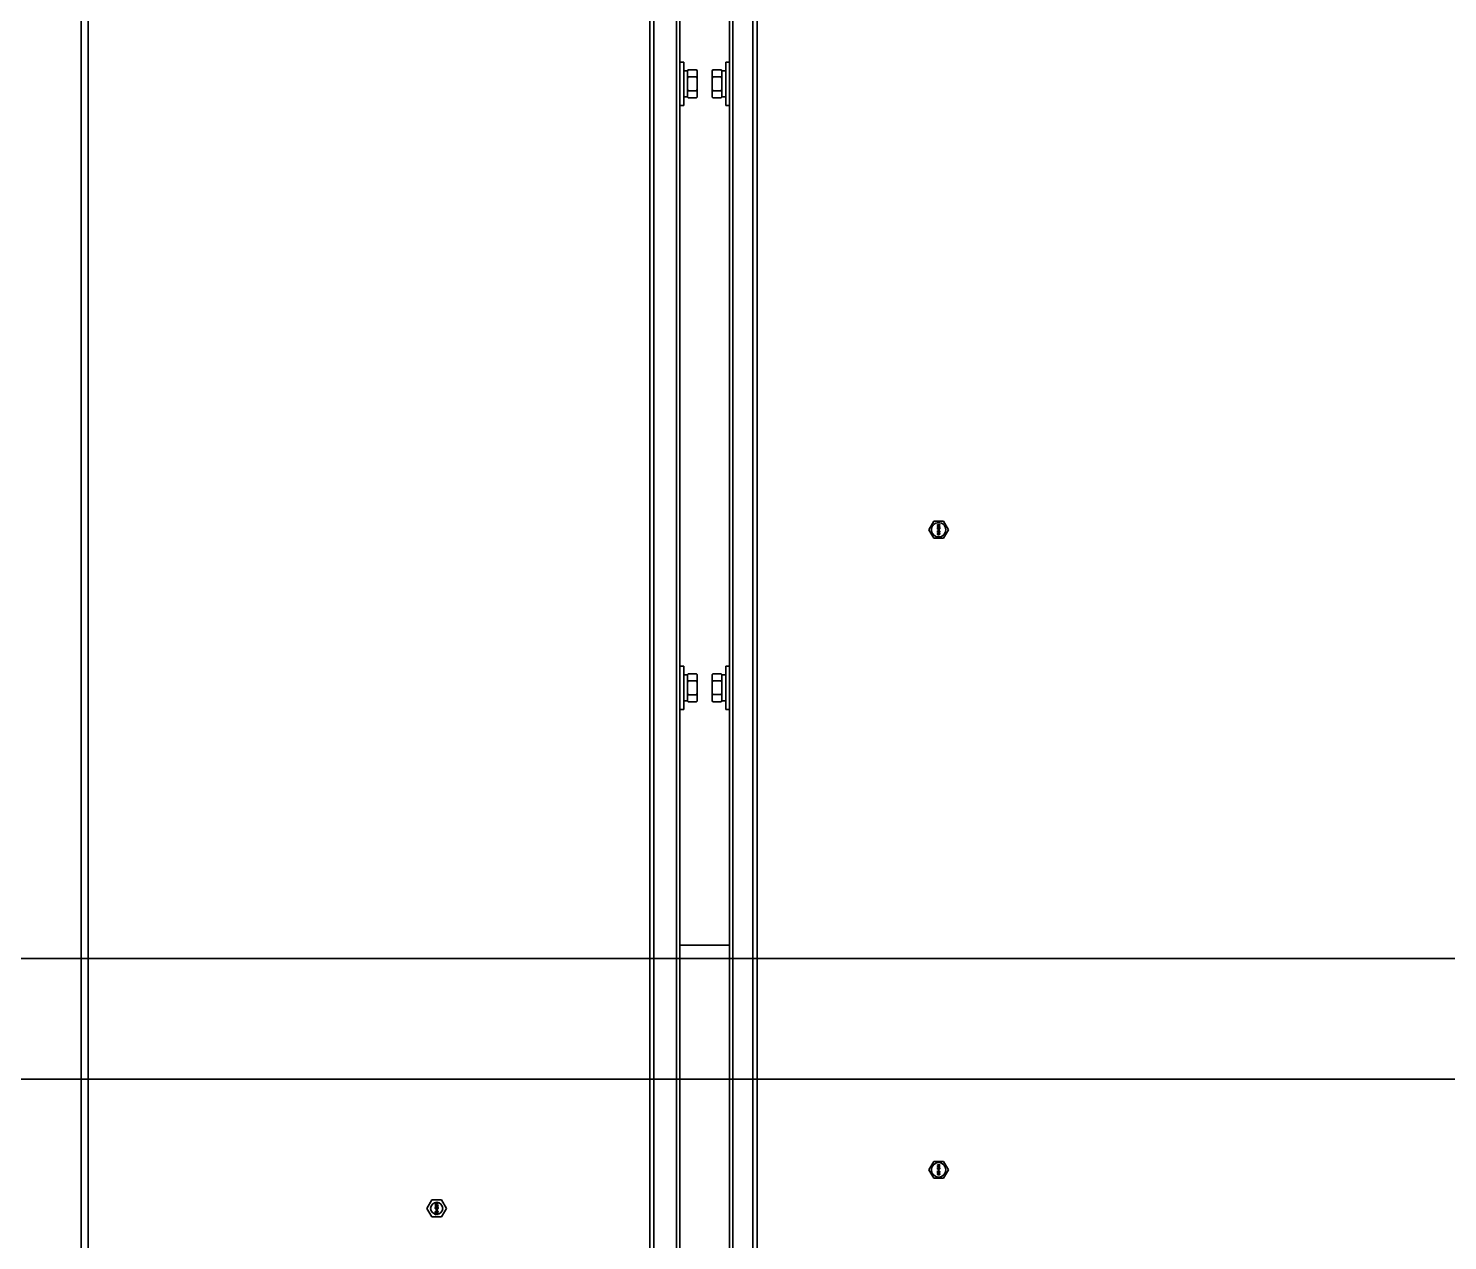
# Model space of a CAD drawing. Header units: millimetres. Extents: x 32496 to 166256, y 3504 to 23939.
# Drawn here: x 67167 to 67755, y 12564 to 13066 of the extents above; entities that cross this region are included whole.
import ezdxf

# ---------------------------------------------------------------- set-up
doc = ezdxf.new("R2010")
doc.units = ezdxf.units.MM
doc.layers.get('0').update_dxf_attribs({"lineweight": 35})

# ---------------------------------------------------------------- blocks, each defined once
blk = doc.blocks.new('DRGTJHYTHRTTR')
at = {"color": 7, "linetype": 'Continuous'}
for p, q in [((50389.04, -50285.69), (49034.04, -50285.69)), ((50389.04, -50335.69), (49034.04, -50335.69))]:
    blk.add_line(p, q, dxfattribs=at)
blk = doc.blocks.new('8-1250')
at = {"linetype": 'Continuous'}
for p, q in [((-5857.13, -32157.29), (-5857.13, -34666.29)), ((-5854.13, -32157.29), (-5854.13, -34666.29)), ((-5621.53, -34566.29), (-5621.53, -32553.29)), ((-5619.83, -32553.29), (-5619.83, -34566.29)), ((-5578.83, -34566.29), (-5578.83, -32553.29)), ((-5577.13, -32553.29), (-5577.13, -34566.29)), ((-5610.53, -34566.29), (-5610.53, -33570.79)), ((-5587.13, -33570.79), (-5587.13, -34566.29)), ((-5609.13, -33680.92), (-5609.13, -33925.66)), ((-5588.53, -33925.64), (-5588.53, -33680.91)), ((-5609.13, -33919.29), (-5607.53, -33919.29)), ((-5607.53, -33937.29), (-5607.53, -33919.29)), ((-5607.53, -33922.94), (-5605.93, -33922.94)), ((-5605.93, -33922.82), (-5605.63, -33922.52)), ((-5605.93, -33933.76), (-5605.93, -33922.82)), ((-5605.63, -33922.52), (-5602.23, -33922.52)), ((-5601.93, -33922.82), (-5602.23, -33922.52)), ((-5601.93, -33933.76), (-5601.93, -33922.82)), ((-5595.73, -33922.82), (-5595.46, -33922.54)), ((-5595.73, -33933.76), (-5595.73, -33922.82)), ((-5595.43, -33922.52), (-5595.46, -33922.54)), ((-5592.03, -33922.52), (-5595.43, -33922.52)), ((-5592.03, -33922.52), (-5592, -33922.54)), ((-5591.73, -33922.82), (-5592, -33922.54)), ((-5591.73, -33933.76), (-5591.73, -33922.82)), ((-5590.13, -33922.94), (-5591.73, -33922.94)), ((-5590.13, -33919.29), (-5590.13, -33937.29)), ((-5588.53, -33919.29), (-5590.13, -33919.29)), ((-5609.13, -33925.66), (-5609.13, -33930.92)), ((-5605.63, -33925.4), (-5602.23, -33925.4)), ((-5592.03, -33925.36), (-5595.43, -33925.36)), ((-5588.53, -33930.91), (-5588.53, -33925.64)), ((-5609.13, -33930.92), (-5609.13, -34175.66)), ((-5607.53, -33933.64), (-5605.93, -33933.64)), ((-5605.93, -33933.76), (-5605.63, -33934.06)), ((-5605.63, -33931.18), (-5602.23, -33931.18)), ((-5605.63, -33934.06), (-5602.23, -33934.06)), ((-5601.93, -33933.76), (-5602.23, -33934.06)), ((-5595.73, -33933.76), (-5595.46, -33934.03)), ((-5592.03, -33931.13), (-5595.43, -33931.13)), ((-5592.03, -33934.06), (-5595.43, -33934.06)), ((-5591.73, -33933.76), (-5592, -33934.03)), ((-5590.13, -33933.64), (-5591.73, -33933.64)), ((-5588.53, -34175.64), (-5588.53, -33930.91)), ((-5609.13, -33937.29), (-5607.53, -33937.29)), ((-5588.53, -33937.29), (-5590.13, -33937.29)), ((-5506, -34112.85), (-5503.98, -34109.35)), ((-5499.93, -34109.35), (-5503.98, -34109.35)), ((-5502.45, -34110.87), (-5502.45, -34110.75)), ((-5502.45, -34110.75), (-5501.45, -34110.75)), ((-5501.67, -34110.87), (-5502.45, -34111.17)), ((-5501.67, -34110.87), (-5502.45, -34110.87)), ((-5502.45, -34111.33), (-5502.45, -34111.17)), ((-5502.45, -34111.33), (-5501.67, -34111.62)), ((-5502.35, -34111.25), (-5501.45, -34110.94)), ((-5501.45, -34111.56), (-5502.35, -34111.25)), ((-5501.45, -34110.75), (-5501.45, -34110.94)), ((-5499.93, -34109.35), (-5497.91, -34112.85)), ((-5503.98, -34116.35), (-5506, -34112.85)), ((-5503.98, -34116.35), (-5499.93, -34116.35)), ((-5502.45, -34111.75), (-5502.45, -34111.62)), ((-5502.45, -34111.62), (-5501.67, -34111.62)), ((-5501.45, -34111.75), (-5502.45, -34111.75)), ((-5502.43, -34112.14), (-5502.45, -34112.25)), ((-5502.45, -34112.35), (-5502.45, -34112.25)), ((-5502.45, -34112.35), (-5502.43, -34112.46)), ((-5502.45, -34114.04), (-5502.45, -34113.29)), ((-5502.45, -34113.29), (-5502.35, -34113.29)), ((-5502.35, -34114.04), (-5502.45, -34114.04)), ((-5502.43, -34114.46), (-5502.45, -34114.58)), ((-5502.45, -34114.58), (-5502.43, -34114.71)), ((-5502.37, -34112.04), (-5502.43, -34112.14)), ((-5502.43, -34112.46), (-5502.37, -34112.56)), ((-5502.37, -34114.35), (-5502.43, -34114.46)), ((-5502.43, -34114.71), (-5502.37, -34114.81)), ((-5502.28, -34111.98), (-5502.37, -34112.04)), ((-5502.37, -34112.56), (-5502.28, -34112.62)), ((-5502.31, -34114.29), (-5502.37, -34114.35)), ((-5502.37, -34114.81), (-5502.31, -34114.87)), ((-5502.35, -34112.23), (-5502.33, -34112.17)), ((-5502.35, -34112.23), (-5502.35, -34112.37)), ((-5502.33, -34112.44), (-5502.35, -34112.37)), ((-5501.82, -34113.87), (-5502.35, -34113.29)), ((-5502.35, -34113.46), (-5502.35, -34114.04)), ((-5502.35, -34113.46), (-5501.88, -34113.98)), ((-5502.35, -34114.58), (-5502.33, -34114.48)), ((-5502.33, -34114.69), (-5502.35, -34114.58)), ((-5502.33, -34112.17), (-5502.28, -34112.1)), ((-5502.28, -34112.5), (-5502.33, -34112.44)), ((-5502.33, -34114.48), (-5502.28, -34114.42)), ((-5502.28, -34114.75), (-5502.33, -34114.69)), ((-5502.22, -34114.25), (-5502.31, -34114.29)), ((-5502.31, -34114.87), (-5502.22, -34114.92)), ((-5502.18, -34111.94), (-5502.28, -34111.98)), ((-5502.28, -34112.1), (-5502.22, -34112.06)), ((-5502.22, -34112.54), (-5502.28, -34112.5)), ((-5502.28, -34112.62), (-5502.18, -34112.67)), ((-5502.28, -34114.42), (-5502.16, -34114.33)), ((-5502.16, -34114.83), (-5502.28, -34114.75)), ((-5502.22, -34112.06), (-5502.16, -34112.04)), ((-5502.16, -34112.56), (-5502.22, -34112.54)), ((-5502.16, -34114.23), (-5502.22, -34114.25)), ((-5502.22, -34114.92), (-5502.16, -34114.94)), ((-5502.03, -34111.92), (-5502.18, -34111.94)), ((-5502.07, -34112.67), (-5502.18, -34112.67)), ((-5502.09, -34112.04), (-5502.16, -34112.04)), ((-5502.16, -34112.56), (-5502.09, -34112.56)), ((-5502.05, -34114.21), (-5502.16, -34114.23)), ((-5502.16, -34114.33), (-5502.03, -34114.31)), ((-5502.03, -34114.85), (-5502.16, -34114.83)), ((-5502.16, -34114.94), (-5502.05, -34114.96)), ((-5502.14, -34113), (-5502.14, -34112.96)), ((-5502.14, -34112.96), (-5501.99, -34112.96)), ((-5501.99, -34113), (-5502.14, -34113)), ((-5502.09, -34112.04), (-5502.03, -34112.06)), ((-5502.03, -34112.54), (-5502.09, -34112.56)), ((-5502.07, -34112.83), (-5502.09, -34112.85)), ((-5502.09, -34112.85), (-5501.99, -34112.96)), ((-5501.99, -34113), (-5502.09, -34113.1)), ((-5502.09, -34113.1), (-5502.07, -34113.12)), ((-5502.07, -34112.67), (-5501.96, -34112.62)), ((-5501.94, -34112.96), (-5502.07, -34112.83)), ((-5502.07, -34113.12), (-5501.94, -34113)), ((-5502.05, -34114.21), (-5501.86, -34114.21)), ((-5501.86, -34114.96), (-5502.05, -34114.96)), ((-5502.03, -34111.92), (-5501.88, -34111.92)), ((-5502.03, -34112.06), (-5501.99, -34112.1)), ((-5501.99, -34112.5), (-5502.03, -34112.54)), ((-5501.88, -34114.31), (-5502.03, -34114.31)), ((-5502.03, -34114.85), (-5501.88, -34114.85)), ((-5501.99, -34112.1), (-5501.94, -34112.17)), ((-5501.94, -34112.44), (-5501.99, -34112.5)), ((-5501.96, -34112.62), (-5501.9, -34112.56)), ((-5501.94, -34112.17), (-5501.92, -34112.23)), ((-5501.92, -34112.37), (-5501.94, -34112.44)), ((-5501.82, -34112.83), (-5501.94, -34112.96)), ((-5501.94, -34113), (-5501.82, -34113.12)), ((-5501.84, -34112.14), (-5501.92, -34112.02)), ((-5501.88, -34112.02), (-5501.92, -34112.02)), ((-5501.92, -34112.37), (-5501.92, -34112.23)), ((-5501.9, -34112.56), (-5501.84, -34112.46)), ((-5501.9, -34112.96), (-5501.79, -34112.85)), ((-5501.9, -34112.96), (-5501.75, -34112.96)), ((-5501.79, -34113.1), (-5501.9, -34113)), ((-5501.75, -34113), (-5501.9, -34113)), ((-5501.73, -34111.94), (-5501.88, -34111.92)), ((-5501.88, -34112.02), (-5501.75, -34112.04)), ((-5501.88, -34113.98), (-5501.82, -34114.02)), ((-5501.88, -34114.31), (-5501.75, -34114.33)), ((-5501.75, -34114.83), (-5501.88, -34114.85)), ((-5501.75, -34114.23), (-5501.86, -34114.21)), ((-5501.86, -34114.96), (-5501.75, -34114.94)), ((-5501.82, -34112.25), (-5501.84, -34112.14)), ((-5501.84, -34112.46), (-5501.82, -34112.35)), ((-5501.82, -34112.25), (-5501.82, -34112.35)), ((-5501.79, -34112.85), (-5501.82, -34112.83)), ((-5501.82, -34113.12), (-5501.79, -34113.1)), ((-5501.73, -34113.92), (-5501.82, -34113.87)), ((-5501.82, -34114.02), (-5501.73, -34114.04)), ((-5501.75, -34112.04), (-5501.69, -34112.06)), ((-5501.75, -34112.96), (-5501.75, -34113)), ((-5501.69, -34114.25), (-5501.75, -34114.23)), ((-5501.75, -34114.33), (-5501.62, -34114.42)), ((-5501.62, -34114.75), (-5501.75, -34114.83)), ((-5501.75, -34114.94), (-5501.69, -34114.92)), ((-5501.62, -34111.98), (-5501.73, -34111.94)), ((-5501.73, -34113.92), (-5501.69, -34113.92)), ((-5501.69, -34114.04), (-5501.73, -34114.04)), ((-5501.69, -34112.06), (-5501.62, -34112.1)), ((-5501.62, -34112.48), (-5501.69, -34112.52)), ((-5501.69, -34112.62), (-5501.69, -34112.52)), ((-5501.69, -34112.62), (-5501.62, -34112.6)), ((-5501.69, -34113.42), (-5501.69, -34113.31)), ((-5501.6, -34113.33), (-5501.69, -34113.31)), ((-5501.69, -34113.42), (-5501.62, -34113.46)), ((-5501.62, -34113.87), (-5501.69, -34113.92)), ((-5501.69, -34114.04), (-5501.6, -34114.02)), ((-5501.6, -34114.29), (-5501.69, -34114.25)), ((-5501.69, -34114.92), (-5501.6, -34114.87)), ((-5501.54, -34112.04), (-5501.62, -34111.98)), ((-5501.62, -34112.1), (-5501.58, -34112.17)), ((-5501.58, -34112.42), (-5501.62, -34112.48)), ((-5501.62, -34112.6), (-5501.54, -34112.54)), ((-5501.62, -34113.46), (-5501.58, -34113.52)), ((-5501.58, -34113.81), (-5501.62, -34113.87)), ((-5501.62, -34114.42), (-5501.58, -34114.48)), ((-5501.58, -34114.69), (-5501.62, -34114.75)), ((-5501.52, -34113.42), (-5501.6, -34113.33)), ((-5501.6, -34114.02), (-5501.52, -34113.94)), ((-5501.54, -34114.35), (-5501.6, -34114.29)), ((-5501.6, -34114.87), (-5501.54, -34114.81)), ((-5501.58, -34112.17), (-5501.56, -34112.23)), ((-5501.56, -34112.35), (-5501.58, -34112.42)), ((-5501.58, -34113.52), (-5501.56, -34113.62)), ((-5501.56, -34113.71), (-5501.58, -34113.81)), ((-5501.58, -34114.48), (-5501.56, -34114.58)), ((-5501.56, -34114.58), (-5501.58, -34114.69)), ((-5501.56, -34112.35), (-5501.56, -34112.23)), ((-5501.56, -34113.71), (-5501.56, -34113.62)), ((-5501.48, -34112.14), (-5501.54, -34112.04)), ((-5501.54, -34112.54), (-5501.48, -34112.44)), ((-5501.48, -34114.46), (-5501.54, -34114.35)), ((-5501.54, -34114.81), (-5501.48, -34114.71)), ((-5501.48, -34113.5), (-5501.52, -34113.42)), ((-5501.52, -34113.94), (-5501.48, -34113.85)), ((-5501.45, -34112.25), (-5501.48, -34112.14)), ((-5501.48, -34112.44), (-5501.45, -34112.33)), ((-5501.45, -34113.64), (-5501.48, -34113.5)), ((-5501.48, -34113.85), (-5501.45, -34113.73)), ((-5501.45, -34114.58), (-5501.48, -34114.46)), ((-5501.48, -34114.71), (-5501.45, -34114.58)), ((-5501.45, -34111.56), (-5501.45, -34111.75)), ((-5501.45, -34112.25), (-5501.45, -34112.33)), ((-5501.45, -34113.64), (-5501.45, -34113.73)), ((-5497.91, -34112.85), (-5499.93, -34116.35)), ((-5609.13, -34169.29), (-5607.53, -34169.29)), ((-5607.53, -34187.29), (-5607.53, -34169.29)), ((-5590.13, -34169.29), (-5590.13, -34187.29)), ((-5588.53, -34169.29), (-5590.13, -34169.29)), ((-5609.13, -34175.66), (-5609.13, -34180.92)), ((-5607.53, -34172.94), (-5605.93, -34172.94)), ((-5605.93, -34172.82), (-5605.63, -34172.52)), ((-5605.93, -34183.76), (-5605.93, -34172.82)), ((-5605.63, -34172.52), (-5602.23, -34172.52)), ((-5605.63, -34175.4), (-5602.23, -34175.4)), ((-5601.93, -34172.82), (-5602.23, -34172.52)), ((-5601.93, -34183.76), (-5601.93, -34172.82)), ((-5595.73, -34172.82), (-5595.46, -34172.54)), ((-5595.73, -34183.76), (-5595.73, -34172.82)), ((-5595.43, -34172.52), (-5595.46, -34172.54)), ((-5592.03, -34172.52), (-5595.43, -34172.52)), ((-5592.03, -34175.36), (-5595.43, -34175.36)), ((-5592.03, -34172.52), (-5592, -34172.54)), ((-5591.73, -34172.82), (-5592, -34172.54)), ((-5591.73, -34183.76), (-5591.73, -34172.82)), ((-5590.13, -34172.94), (-5591.73, -34172.94)), ((-5588.53, -34180.91), (-5588.53, -34175.64)), ((-5609.13, -34180.92), (-5609.13, -34425.66)), ((-5605.63, -34181.18), (-5602.23, -34181.18)), ((-5592.03, -34181.13), (-5595.43, -34181.13)), ((-5588.53, -34425.64), (-5588.53, -34180.91)), ((-5609.13, -34187.29), (-5607.53, -34187.29)), ((-5607.53, -34183.64), (-5605.93, -34183.64)), ((-5605.93, -34183.76), (-5605.63, -34184.06)), ((-5605.63, -34184.06), (-5602.23, -34184.06)), ((-5601.93, -34183.76), (-5602.23, -34184.06)), ((-5595.73, -34183.76), (-5595.46, -34184.03)), ((-5592.03, -34184.06), (-5595.43, -34184.06)), ((-5591.73, -34183.76), (-5592, -34184.03)), ((-5590.13, -34183.64), (-5591.73, -34183.64)), ((-5588.53, -34187.29), (-5590.13, -34187.29)), ((-5588.53, -34284.79), (-5609.13, -34284.79)), ((-5506, -34377.85), (-5503.98, -34374.35)), ((-5499.93, -34374.35), (-5503.98, -34374.35)), ((-5502.45, -34375.87), (-5502.45, -34375.75)), ((-5502.45, -34375.75), (-5501.45, -34375.75)), ((-5501.67, -34375.87), (-5502.45, -34375.87)), ((-5501.67, -34375.87), (-5502.45, -34376.17)), ((-5501.45, -34375.75), (-5501.45, -34375.94)), ((-5499.93, -34374.35), (-5497.91, -34377.85)), ((-5503.98, -34381.35), (-5506, -34377.85)), ((-5503.98, -34381.35), (-5499.93, -34381.35)), ((-5502.45, -34376.33), (-5502.45, -34376.17)), ((-5502.45, -34376.33), (-5501.67, -34376.62)), ((-5502.45, -34376.75), (-5502.45, -34376.62)), ((-5502.45, -34376.62), (-5501.67, -34376.62)), ((-5501.45, -34376.75), (-5502.45, -34376.75)), ((-5502.43, -34377.14), (-5502.45, -34377.25)), ((-5502.45, -34377.35), (-5502.45, -34377.25)), ((-5502.45, -34377.35), (-5502.43, -34377.46)), ((-5502.45, -34379.04), (-5502.45, -34378.29)), ((-5502.45, -34378.29), (-5502.35, -34378.29)), ((-5502.35, -34379.04), (-5502.45, -34379.04)), ((-5502.43, -34379.46), (-5502.45, -34379.58)), ((-5502.45, -34379.58), (-5502.43, -34379.71)), ((-5502.37, -34377.04), (-5502.43, -34377.14)), ((-5502.43, -34377.46), (-5502.37, -34377.56)), ((-5502.37, -34379.35), (-5502.43, -34379.46)), ((-5502.43, -34379.71), (-5502.37, -34379.81)), ((-5502.28, -34376.98), (-5502.37, -34377.04)), ((-5502.37, -34377.56), (-5502.28, -34377.62)), ((-5502.31, -34379.29), (-5502.37, -34379.35)), ((-5502.37, -34379.81), (-5502.31, -34379.87)), ((-5502.35, -34376.25), (-5501.45, -34375.94)), ((-5501.45, -34376.56), (-5502.35, -34376.25)), ((-5502.35, -34377.23), (-5502.33, -34377.17)), ((-5502.35, -34377.23), (-5502.35, -34377.37)), ((-5502.33, -34377.44), (-5502.35, -34377.37)), ((-5501.82, -34378.87), (-5502.35, -34378.29)), ((-5502.35, -34378.46), (-5502.35, -34379.04)), ((-5502.35, -34378.46), (-5501.88, -34378.98)), ((-5502.35, -34379.58), (-5502.33, -34379.48)), ((-5502.33, -34379.69), (-5502.35, -34379.58)), ((-5502.33, -34377.17), (-5502.28, -34377.1)), ((-5502.28, -34377.5), (-5502.33, -34377.44)), ((-5502.33, -34379.48), (-5502.28, -34379.42)), ((-5502.28, -34379.75), (-5502.33, -34379.69)), ((-5502.22, -34379.25), (-5502.31, -34379.29)), ((-5502.31, -34379.87), (-5502.22, -34379.92)), ((-5502.18, -34376.94), (-5502.28, -34376.98)), ((-5502.28, -34377.1), (-5502.22, -34377.06)), ((-5502.22, -34377.54), (-5502.28, -34377.5)), ((-5502.28, -34377.62), (-5502.18, -34377.67)), ((-5502.28, -34379.42), (-5502.16, -34379.33)), ((-5502.16, -34379.83), (-5502.28, -34379.75)), ((-5502.22, -34377.06), (-5502.16, -34377.04)), ((-5502.16, -34377.56), (-5502.22, -34377.54)), ((-5502.16, -34379.23), (-5502.22, -34379.25)), ((-5502.22, -34379.92), (-5502.16, -34379.94)), ((-5502.03, -34376.92), (-5502.18, -34376.94)), ((-5502.07, -34377.67), (-5502.18, -34377.67)), ((-5502.09, -34377.04), (-5502.16, -34377.04)), ((-5502.16, -34377.56), (-5502.09, -34377.56)), ((-5502.05, -34379.21), (-5502.16, -34379.23)), ((-5502.16, -34379.33), (-5502.03, -34379.31)), ((-5502.03, -34379.85), (-5502.16, -34379.83)), ((-5502.16, -34379.94), (-5502.05, -34379.96)), ((-5502.14, -34378), (-5502.14, -34377.96)), ((-5502.14, -34377.96), (-5501.99, -34377.96)), ((-5501.99, -34378), (-5502.14, -34378)), ((-5502.09, -34377.04), (-5502.03, -34377.06)), ((-5502.03, -34377.54), (-5502.09, -34377.56)), ((-5502.07, -34377.83), (-5502.09, -34377.85)), ((-5502.09, -34377.85), (-5501.99, -34377.96)), ((-5501.99, -34378), (-5502.09, -34378.1)), ((-5502.09, -34378.1), (-5502.07, -34378.12)), ((-5502.07, -34377.67), (-5501.97, -34377.62)), ((-5501.94, -34377.96), (-5502.07, -34377.83)), ((-5502.07, -34378.12), (-5501.94, -34378)), ((-5502.05, -34379.21), (-5501.86, -34379.21)), ((-5501.86, -34379.96), (-5502.05, -34379.96)), ((-5502.03, -34376.92), (-5501.88, -34376.92)), ((-5502.03, -34377.06), (-5501.99, -34377.1)), ((-5501.99, -34377.5), (-5502.03, -34377.54)), ((-5501.88, -34379.31), (-5502.03, -34379.31)), ((-5502.03, -34379.85), (-5501.88, -34379.85)), ((-5501.99, -34377.1), (-5501.94, -34377.17)), ((-5501.94, -34377.44), (-5501.99, -34377.5)), ((-5501.97, -34377.62), (-5501.9, -34377.56)), ((-5501.94, -34377.17), (-5501.92, -34377.23)), ((-5501.92, -34377.37), (-5501.94, -34377.44)), ((-5501.82, -34377.83), (-5501.94, -34377.96)), ((-5501.94, -34378), (-5501.82, -34378.12)), ((-5501.84, -34377.14), (-5501.92, -34377.02)), ((-5501.88, -34377.02), (-5501.92, -34377.02)), ((-5501.92, -34377.37), (-5501.92, -34377.23)), ((-5501.9, -34377.56), (-5501.84, -34377.46)), ((-5501.9, -34377.96), (-5501.8, -34377.85)), ((-5501.9, -34377.96), (-5501.75, -34377.96)), ((-5501.8, -34378.1), (-5501.9, -34378)), ((-5501.75, -34378), (-5501.9, -34378)), ((-5501.73, -34376.94), (-5501.88, -34376.92)), ((-5501.88, -34377.02), (-5501.75, -34377.04)), ((-5501.88, -34378.98), (-5501.82, -34379.02)), ((-5501.88, -34379.31), (-5501.75, -34379.33)), ((-5501.75, -34379.83), (-5501.88, -34379.85)), ((-5501.75, -34379.23), (-5501.86, -34379.21)), ((-5501.86, -34379.96), (-5501.75, -34379.94)), ((-5501.82, -34377.25), (-5501.84, -34377.14)), ((-5501.84, -34377.46), (-5501.82, -34377.35)), ((-5501.82, -34377.25), (-5501.82, -34377.35)), ((-5501.8, -34377.85), (-5501.82, -34377.83)), ((-5501.82, -34378.12), (-5501.8, -34378.1)), ((-5501.73, -34378.92), (-5501.82, -34378.87)), ((-5501.82, -34379.02), (-5501.73, -34379.04)), ((-5501.75, -34377.04), (-5501.69, -34377.06)), ((-5501.75, -34377.96), (-5501.75, -34378)), ((-5501.69, -34379.25), (-5501.75, -34379.23)), ((-5501.75, -34379.33), (-5501.62, -34379.42)), ((-5501.62, -34379.75), (-5501.75, -34379.83)), ((-5501.75, -34379.94), (-5501.69, -34379.92)), ((-5501.62, -34376.98), (-5501.73, -34376.94)), ((-5501.73, -34378.92), (-5501.69, -34378.92)), ((-5501.69, -34379.04), (-5501.73, -34379.04)), ((-5501.69, -34377.06), (-5501.62, -34377.1)), ((-5501.62, -34377.48), (-5501.69, -34377.52)), ((-5501.69, -34377.62), (-5501.69, -34377.52)), ((-5501.69, -34377.62), (-5501.62, -34377.6)), ((-5501.69, -34378.42), (-5501.69, -34378.31)), ((-5501.6, -34378.33), (-5501.69, -34378.31)), ((-5501.69, -34378.42), (-5501.62, -34378.46)), ((-5501.62, -34378.87), (-5501.69, -34378.92)), ((-5501.69, -34379.04), (-5501.6, -34379.02)), ((-5501.6, -34379.29), (-5501.69, -34379.25)), ((-5501.69, -34379.92), (-5501.6, -34379.87)), ((-5501.54, -34377.04), (-5501.62, -34376.98)), ((-5501.62, -34377.1), (-5501.58, -34377.17)), ((-5501.58, -34377.42), (-5501.62, -34377.48)), ((-5501.62, -34377.6), (-5501.54, -34377.54)), ((-5501.62, -34378.46), (-5501.58, -34378.52)), ((-5501.58, -34378.81), (-5501.62, -34378.87)), ((-5501.62, -34379.42), (-5501.58, -34379.48)), ((-5501.58, -34379.69), (-5501.62, -34379.75)), ((-5501.52, -34378.42), (-5501.6, -34378.33)), ((-5501.6, -34379.02), (-5501.52, -34378.94)), ((-5501.54, -34379.35), (-5501.6, -34379.29)), ((-5501.6, -34379.87), (-5501.54, -34379.81)), ((-5501.58, -34377.17), (-5501.56, -34377.23)), ((-5501.56, -34377.35), (-5501.58, -34377.42)), ((-5501.58, -34378.52), (-5501.56, -34378.62)), ((-5501.56, -34378.71), (-5501.58, -34378.81)), ((-5501.58, -34379.48), (-5501.56, -34379.58)), ((-5501.56, -34379.58), (-5501.58, -34379.69)), ((-5501.56, -34377.35), (-5501.56, -34377.23)), ((-5501.56, -34378.71), (-5501.56, -34378.62)), ((-5501.48, -34377.14), (-5501.54, -34377.04)), ((-5501.54, -34377.54), (-5501.48, -34377.44)), ((-5501.48, -34379.46), (-5501.54, -34379.35)), ((-5501.54, -34379.81), (-5501.48, -34379.71)), ((-5501.48, -34378.5), (-5501.52, -34378.42)), ((-5501.52, -34378.94), (-5501.48, -34378.85)), ((-5501.45, -34377.25), (-5501.48, -34377.14)), ((-5501.48, -34377.44), (-5501.45, -34377.33)), ((-5501.45, -34378.64), (-5501.48, -34378.5)), ((-5501.48, -34378.85), (-5501.45, -34378.73)), ((-5501.45, -34379.58), (-5501.48, -34379.46)), ((-5501.48, -34379.71), (-5501.45, -34379.58)), ((-5501.45, -34376.56), (-5501.45, -34376.75)), ((-5501.45, -34377.25), (-5501.45, -34377.33)), ((-5501.45, -34378.64), (-5501.45, -34378.73)), ((-5497.91, -34377.85), (-5499.93, -34381.35)), ((-5713.87, -34393.79), (-5711.85, -34390.29)), ((-5707.81, -34390.29), (-5711.85, -34390.29)), ((-5710.48, -34391.75), (-5710.48, -34391.59)), ((-5710.48, -34391.59), (-5709.18, -34391.59)), ((-5709.45, -34391.75), (-5710.48, -34391.75)), ((-5709.45, -34391.75), (-5710.48, -34392.13)), ((-5710.48, -34392.35), (-5710.48, -34392.13)), ((-5710.48, -34392.35), (-5709.45, -34392.73)), ((-5710.48, -34392.89), (-5710.48, -34392.73)), ((-5710.48, -34392.73), (-5709.45, -34392.73)), ((-5709.18, -34392.89), (-5710.48, -34392.89)), ((-5710.45, -34393.4), (-5710.48, -34393.54)), ((-5710.37, -34393.27), (-5710.45, -34393.4)), ((-5710.26, -34393.19), (-5710.37, -34393.27)), ((-5710.34, -34392.24), (-5709.18, -34391.83)), ((-5709.18, -34392.65), (-5710.34, -34392.24)), ((-5710.34, -34393.51), (-5710.31, -34393.43)), ((-5710.34, -34393.51), (-5710.34, -34393.7)), ((-5710.31, -34393.43), (-5710.26, -34393.35)), ((-5710.12, -34393.13), (-5710.26, -34393.19)), ((-5710.26, -34393.35), (-5710.17, -34393.3)), ((-5710.17, -34393.3), (-5710.09, -34393.27)), ((-5709.92, -34393.11), (-5710.12, -34393.13)), ((-5710.01, -34393.27), (-5710.09, -34393.27)), ((-5710.01, -34393.27), (-5709.92, -34393.3)), ((-5709.92, -34393.11), (-5709.73, -34393.11)), ((-5709.92, -34393.3), (-5709.87, -34393.35)), ((-5709.87, -34393.35), (-5709.81, -34393.43)), ((-5709.81, -34393.43), (-5709.79, -34393.51)), ((-5709.68, -34393.4), (-5709.79, -34393.24)), ((-5709.73, -34393.24), (-5709.79, -34393.24)), ((-5709.79, -34393.7), (-5709.79, -34393.51)), ((-5709.54, -34393.13), (-5709.73, -34393.11)), ((-5709.73, -34393.24), (-5709.56, -34393.27)), ((-5709.65, -34393.54), (-5709.68, -34393.4)), ((-5709.56, -34393.27), (-5709.48, -34393.3)), ((-5709.4, -34393.19), (-5709.54, -34393.13)), ((-5709.48, -34393.3), (-5709.4, -34393.35)), ((-5709.29, -34393.27), (-5709.4, -34393.19)), ((-5709.4, -34393.35), (-5709.34, -34393.43)), ((-5709.34, -34393.43), (-5709.32, -34393.51)), ((-5709.32, -34393.67), (-5709.32, -34393.51)), ((-5709.21, -34393.4), (-5709.29, -34393.27)), ((-5709.18, -34393.54), (-5709.21, -34393.4)), ((-5709.18, -34391.59), (-5709.18, -34391.83)), ((-5709.18, -34392.65), (-5709.18, -34392.89)), ((-5707.81, -34390.29), (-5705.79, -34393.79)), ((-5711.85, -34397.29), (-5713.87, -34393.79)), ((-5711.85, -34397.29), (-5707.81, -34397.29)), ((-5710.48, -34393.67), (-5710.48, -34393.54)), ((-5710.48, -34393.67), (-5710.45, -34393.81)), ((-5710.48, -34395.22), (-5710.48, -34395.06)), ((-5710.48, -34395.06), (-5709.4, -34395.06)), ((-5709.18, -34395.22), (-5710.48, -34395.22)), ((-5710.48, -34396.41), (-5710.48, -34395.43)), ((-5710.48, -34395.43), (-5710.34, -34395.43)), ((-5710.34, -34396.41), (-5710.48, -34396.41)), ((-5710.45, -34393.81), (-5710.37, -34393.95)), ((-5710.37, -34393.95), (-5710.26, -34394.03)), ((-5710.31, -34393.78), (-5710.34, -34393.7)), ((-5709.65, -34396.19), (-5710.34, -34395.43)), ((-5710.34, -34395.65), (-5710.34, -34396.41)), ((-5710.34, -34395.65), (-5709.73, -34396.33)), ((-5710.26, -34393.86), (-5710.31, -34393.78)), ((-5710.17, -34393.92), (-5710.26, -34393.86)), ((-5710.26, -34394.03), (-5710.12, -34394.08)), ((-5710.09, -34393.95), (-5710.17, -34393.92)), ((-5709.98, -34394.08), (-5710.12, -34394.08)), ((-5710.09, -34393.95), (-5710.01, -34393.95)), ((-5710.06, -34394.51), (-5710.06, -34394.46)), ((-5710.06, -34394.46), (-5709.87, -34394.46)), ((-5709.87, -34394.51), (-5710.06, -34394.51)), ((-5709.92, -34393.92), (-5710.01, -34393.95)), ((-5709.98, -34394.3), (-5710.01, -34394.32)), ((-5710.01, -34394.32), (-5709.87, -34394.46)), ((-5709.87, -34394.51), (-5710.01, -34394.65)), ((-5710.01, -34394.65), (-5709.98, -34394.68)), ((-5709.98, -34394.08), (-5709.84, -34394.03)), ((-5709.81, -34394.46), (-5709.98, -34394.3)), ((-5709.98, -34394.68), (-5709.81, -34394.51)), ((-5709.87, -34393.86), (-5709.92, -34393.92)), ((-5709.81, -34393.78), (-5709.87, -34393.86)), ((-5709.84, -34394.03), (-5709.76, -34393.95)), ((-5709.79, -34393.7), (-5709.81, -34393.78)), ((-5709.65, -34394.3), (-5709.81, -34394.46)), ((-5709.81, -34394.51), (-5709.65, -34394.68)), ((-5709.76, -34393.95), (-5709.68, -34393.81)), ((-5709.76, -34394.46), (-5709.62, -34394.32)), ((-5709.76, -34394.46), (-5709.56, -34394.46)), ((-5709.62, -34394.65), (-5709.76, -34394.51)), ((-5709.56, -34394.51), (-5709.76, -34394.51)), ((-5709.73, -34396.33), (-5709.65, -34396.38)), ((-5709.68, -34393.81), (-5709.65, -34393.67)), ((-5709.65, -34393.54), (-5709.65, -34393.67)), ((-5709.62, -34394.32), (-5709.65, -34394.3)), ((-5709.65, -34394.68), (-5709.62, -34394.65)), ((-5709.54, -34396.25), (-5709.65, -34396.19)), ((-5709.65, -34396.38), (-5709.54, -34396.41)), ((-5709.59, -34394.89), (-5709.4, -34395.06)), ((-5709.59, -34394.89), (-5709.37, -34394.89)), ((-5709.56, -34394.46), (-5709.56, -34394.51)), ((-5709.54, -34396.25), (-5709.48, -34396.25)), ((-5709.48, -34396.41), (-5709.54, -34396.41)), ((-5709.4, -34393.84), (-5709.48, -34393.89)), ((-5709.48, -34394.03), (-5709.48, -34393.89)), ((-5709.48, -34394.03), (-5709.4, -34394)), ((-5709.48, -34395.6), (-5709.48, -34395.46)), ((-5709.37, -34395.49), (-5709.48, -34395.46)), ((-5709.48, -34395.6), (-5709.4, -34395.65)), ((-5709.4, -34396.19), (-5709.48, -34396.25)), ((-5709.48, -34396.41), (-5709.37, -34396.38)), ((-5709.34, -34393.76), (-5709.4, -34393.84)), ((-5709.4, -34394), (-5709.29, -34393.92)), ((-5709.4, -34395.65), (-5709.34, -34395.73)), ((-5709.34, -34396.11), (-5709.4, -34396.19)), ((-5709.18, -34395.06), (-5709.37, -34394.89)), ((-5709.26, -34395.6), (-5709.37, -34395.49)), ((-5709.37, -34396.38), (-5709.26, -34396.27)), ((-5709.32, -34393.67), (-5709.34, -34393.76)), ((-5709.34, -34395.73), (-5709.32, -34395.87)), ((-5709.32, -34395.98), (-5709.34, -34396.11)), ((-5709.32, -34395.98), (-5709.32, -34395.87)), ((-5709.29, -34393.92), (-5709.21, -34393.78)), ((-5709.21, -34395.71), (-5709.26, -34395.6)), ((-5709.26, -34396.27), (-5709.21, -34396.17)), ((-5709.21, -34393.78), (-5709.18, -34393.65)), ((-5709.18, -34395.9), (-5709.21, -34395.71)), ((-5709.21, -34396.17), (-5709.18, -34396)), ((-5709.18, -34393.54), (-5709.18, -34393.65)), ((-5709.18, -34395.06), (-5709.18, -34395.22)), ((-5709.18, -34395.9), (-5709.18, -34396)), ((-5705.79, -34393.79), (-5707.81, -34397.29))]:
    blk.add_line(p, q, dxfattribs=at)
for centre, radius in [((-5501.95, -34112.85), 3), ((-5501.95, -34377.85), 3), ((-5709.83, -34393.79), 2.5)]:
    blk.add_circle(centre, radius, dxfattribs=at)
for centre, radius, start, end in [((-5604.69, -33925.09), 3.56, 39.13645, 39.50132), ((-5603.17, -33931.49), 3.56, 219.13644, 219.50078), ((-5592.91, -33931.47), 3.61, 218.71028, 219.13391), ((-5591.59, -33930.28), 5.39, 224.12457, 224.56524), ((-5595.86, -33930.28), 5.38, 315.43477, 315.87545), ((-5594.54, -33931.47), 3.61, 320.8641, 321.28972), ((-5604.69, -34175.09), 3.56, 39.13645, 39.50132), ((-5603.17, -34181.49), 3.56, 219.13644, 219.50078), ((-5592.91, -34181.47), 3.61, 218.71028, 219.13391), ((-5591.59, -34180.28), 5.39, 224.12457, 224.56524), ((-5595.86, -34180.28), 5.38, 315.43477, 315.87545), ((-5594.54, -34181.47), 3.61, 320.8641, 321.28972)]:
    blk.add_arc(centre, radius, start, end, dxfattribs=at)
for points, knots in [([(-5605.93, -33922.85), (-5605.9, -33922.82), (-5605.81, -33922.7), (-5605.71, -33922.59), (-5605.63, -33922.52)], [0, 0, 0, 0, 0.244558, 1, 1, 1, 1]), ([(-5601.94, -33922.83), (-5601.96, -33922.8), (-5602.06, -33922.69), (-5602.15, -33922.59), (-5602.23, -33922.52)], [0, 0, 0, 0, 0.244878, 1, 1, 1, 1]), ([(-5595.46, -33922.54), (-5595.48, -33922.57), (-5595.57, -33922.66), (-5595.66, -33922.76), (-5595.73, -33922.84)], [0, 0, 0, 0, 0.255063, 1, 1, 1, 1]), ([(-5592, -33922.54), (-5591.97, -33922.57), (-5591.88, -33922.66), (-5591.79, -33922.76), (-5591.73, -33922.84)], [0, 0, 0, 0, 0.255062, 1, 1, 1, 1]), ([(-5605.63, -33925.4), (-5605.65, -33925.38), (-5605.76, -33925.27), (-5605.86, -33925.16), (-5605.93, -33925.07)], [0, 0, 0, 0, 0.255352, 1, 1, 1, 1]), ([(-5602.23, -33925.4), (-5602.2, -33925.38), (-5602.1, -33925.27), (-5602, -33925.16), (-5601.93, -33925.07)], [0, 0, 0, 0, 0.255353, 1, 1, 1, 1]), ([(-5595.73, -33925.03), (-5595.7, -33925.06), (-5595.61, -33925.17), (-5595.51, -33925.28), (-5595.43, -33925.36)], [0, 0, 0, 0, 0.244408, 1, 1, 1, 1]), ([(-5591.73, -33925.03), (-5591.75, -33925.06), (-5591.85, -33925.17), (-5591.95, -33925.28), (-5592.03, -33925.36)], [0, 0, 0, 0, 0.244408, 1, 1, 1, 1]), ([(-5605.93, -33931.51), (-5605.9, -33931.48), (-5605.81, -33931.36), (-5605.71, -33931.26), (-5605.63, -33931.18)], [0, 0, 0, 0, 0.244558, 1, 1, 1, 1]), ([(-5605.63, -33934.06), (-5605.65, -33934.04), (-5605.75, -33933.94), (-5605.85, -33933.83), (-5605.91, -33933.75)], [0, 0, 0, 0, 0.255041, 1, 1, 1, 1]), ([(-5601.93, -33931.51), (-5601.95, -33931.48), (-5602.05, -33931.36), (-5602.15, -33931.26), (-5602.23, -33931.18)], [0, 0, 0, 0, 0.244558, 1, 1, 1, 1]), ([(-5602.23, -33934.06), (-5602.2, -33934.04), (-5602.1, -33933.93), (-5602, -33933.82), (-5601.93, -33933.73)], [0, 0, 0, 0, 0.255353, 1, 1, 1, 1]), ([(-5595.43, -33931.13), (-5595.45, -33931.16), (-5595.56, -33931.27), (-5595.66, -33931.38), (-5595.73, -33931.47)], [0, 0, 0, 0, 0.255212, 1, 1, 1, 1]), ([(-5595.71, -33933.75), (-5595.69, -33933.77), (-5595.61, -33933.87), (-5595.52, -33933.96), (-5595.46, -33934.03)], [0, 0, 0, 0, 0.245496, 1, 1, 1, 1]), ([(-5592.03, -33931.13), (-5592, -33931.16), (-5591.9, -33931.27), (-5591.8, -33931.38), (-5591.73, -33931.47)], [0, 0, 0, 0, 0.255211, 1, 1, 1, 1]), ([(-5591.74, -33933.75), (-5591.76, -33933.77), (-5591.85, -33933.87), (-5591.93, -33933.96), (-5592, -33934.03)], [0, 0, 0, 0, 0.245497, 1, 1, 1, 1]), ([(-5605.93, -34172.85), (-5605.9, -34172.82), (-5605.81, -34172.7), (-5605.71, -34172.59), (-5605.63, -34172.52)], [0, 0, 0, 0, 0.244558, 1, 1, 1, 1]), ([(-5605.63, -34175.4), (-5605.65, -34175.38), (-5605.76, -34175.27), (-5605.86, -34175.16), (-5605.93, -34175.07)], [0, 0, 0, 0, 0.255352, 1, 1, 1, 1]), ([(-5601.94, -34172.83), (-5601.96, -34172.8), (-5602.06, -34172.69), (-5602.15, -34172.59), (-5602.23, -34172.52)], [0, 0, 0, 0, 0.244878, 1, 1, 1, 1]), ([(-5602.23, -34175.4), (-5602.2, -34175.38), (-5602.1, -34175.27), (-5602, -34175.16), (-5601.93, -34175.07)], [0, 0, 0, 0, 0.255353, 1, 1, 1, 1]), ([(-5595.46, -34172.54), (-5595.48, -34172.57), (-5595.57, -34172.66), (-5595.66, -34172.76), (-5595.73, -34172.84)], [0, 0, 0, 0, 0.255063, 1, 1, 1, 1]), ([(-5595.73, -34175.03), (-5595.7, -34175.06), (-5595.61, -34175.17), (-5595.51, -34175.28), (-5595.43, -34175.36)], [0, 0, 0, 0, 0.244408, 1, 1, 1, 1]), ([(-5591.73, -34175.03), (-5591.75, -34175.06), (-5591.85, -34175.17), (-5591.95, -34175.28), (-5592.03, -34175.36)], [0, 0, 0, 0, 0.244408, 1, 1, 1, 1]), ([(-5592, -34172.54), (-5591.97, -34172.57), (-5591.88, -34172.66), (-5591.79, -34172.76), (-5591.73, -34172.84)], [0, 0, 0, 0, 0.255062, 1, 1, 1, 1]), ([(-5605.93, -34181.51), (-5605.9, -34181.48), (-5605.81, -34181.36), (-5605.71, -34181.26), (-5605.63, -34181.18)], [0, 0, 0, 0, 0.244558, 1, 1, 1, 1]), ([(-5601.93, -34181.51), (-5601.95, -34181.48), (-5602.05, -34181.36), (-5602.15, -34181.26), (-5602.23, -34181.18)], [0, 0, 0, 0, 0.244558, 1, 1, 1, 1]), ([(-5595.43, -34181.13), (-5595.45, -34181.16), (-5595.56, -34181.27), (-5595.66, -34181.38), (-5595.73, -34181.47)], [0, 0, 0, 0, 0.255212, 1, 1, 1, 1]), ([(-5592.03, -34181.13), (-5592, -34181.16), (-5591.9, -34181.27), (-5591.8, -34181.38), (-5591.73, -34181.47)], [0, 0, 0, 0, 0.255211, 1, 1, 1, 1]), ([(-5605.63, -34184.06), (-5605.65, -34184.04), (-5605.75, -34183.94), (-5605.85, -34183.83), (-5605.91, -34183.75)], [0, 0, 0, 0, 0.255041, 1, 1, 1, 1]), ([(-5602.23, -34184.06), (-5602.2, -34184.04), (-5602.1, -34183.93), (-5602, -34183.82), (-5601.93, -34183.73)], [0, 0, 0, 0, 0.255353, 1, 1, 1, 1]), ([(-5595.71, -34183.75), (-5595.69, -34183.77), (-5595.61, -34183.87), (-5595.52, -34183.96), (-5595.46, -34184.03)], [0, 0, 0, 0, 0.245496, 1, 1, 1, 1]), ([(-5591.74, -34183.75), (-5591.76, -34183.77), (-5591.85, -34183.87), (-5591.93, -34183.96), (-5592, -34184.03)], [0, 0, 0, 0, 0.245497, 1, 1, 1, 1])]:
    blk.add_open_spline(points, degree=3, knots=knots, dxfattribs=at)
for points in [[(-5605.93, -33926.06), (-5605.84, -33925.84), (-5605.74, -33925.62), (-5605.63, -33925.4)], [(-5601.93, -33926.06), (-5602.02, -33925.84), (-5602.12, -33925.62), (-5602.23, -33925.4)], [(-5595.43, -33925.36), (-5595.54, -33925.57), (-5595.64, -33925.79), (-5595.73, -33926.02)], [(-5592.03, -33925.36), (-5591.92, -33925.57), (-5591.82, -33925.79), (-5591.73, -33926.02)], [(-5605.63, -33931.18), (-5605.74, -33930.96), (-5605.84, -33930.74), (-5605.93, -33930.52)], [(-5602.23, -33931.18), (-5602.12, -33930.96), (-5602.02, -33930.74), (-5601.93, -33930.52)], [(-5595.73, -33930.47), (-5595.64, -33930.7), (-5595.54, -33930.92), (-5595.43, -33931.13)], [(-5591.73, -33930.47), (-5591.82, -33930.7), (-5591.92, -33930.92), (-5592.03, -33931.13)], [(-5605.93, -34176.06), (-5605.84, -34175.84), (-5605.74, -34175.62), (-5605.63, -34175.4)], [(-5601.93, -34176.06), (-5602.02, -34175.84), (-5602.12, -34175.62), (-5602.23, -34175.4)], [(-5595.43, -34175.36), (-5595.54, -34175.57), (-5595.64, -34175.79), (-5595.73, -34176.02)], [(-5592.03, -34175.36), (-5591.92, -34175.57), (-5591.82, -34175.79), (-5591.73, -34176.02)], [(-5605.63, -34181.18), (-5605.74, -34180.96), (-5605.84, -34180.74), (-5605.93, -34180.52)], [(-5602.23, -34181.18), (-5602.12, -34180.96), (-5602.02, -34180.74), (-5601.93, -34180.52)], [(-5595.73, -34180.47), (-5595.64, -34180.7), (-5595.54, -34180.92), (-5595.43, -34181.13)], [(-5591.73, -34180.47), (-5591.82, -34180.7), (-5591.92, -34180.92), (-5592.03, -34181.13)]]:
    blk.add_open_spline(points, degree=3, dxfattribs=at)

msp = doc.modelspace()

# ---------------------------------------------------------------- block references
at = {"color": 6}
msp.add_blockref('8-1250', (73046.131, 46971.457), dxfattribs=at)
msp.add_blockref('DRGTJHYTHRTTR', (17920.951, 62966.819))

doc.saveas('drawing.dxf')
